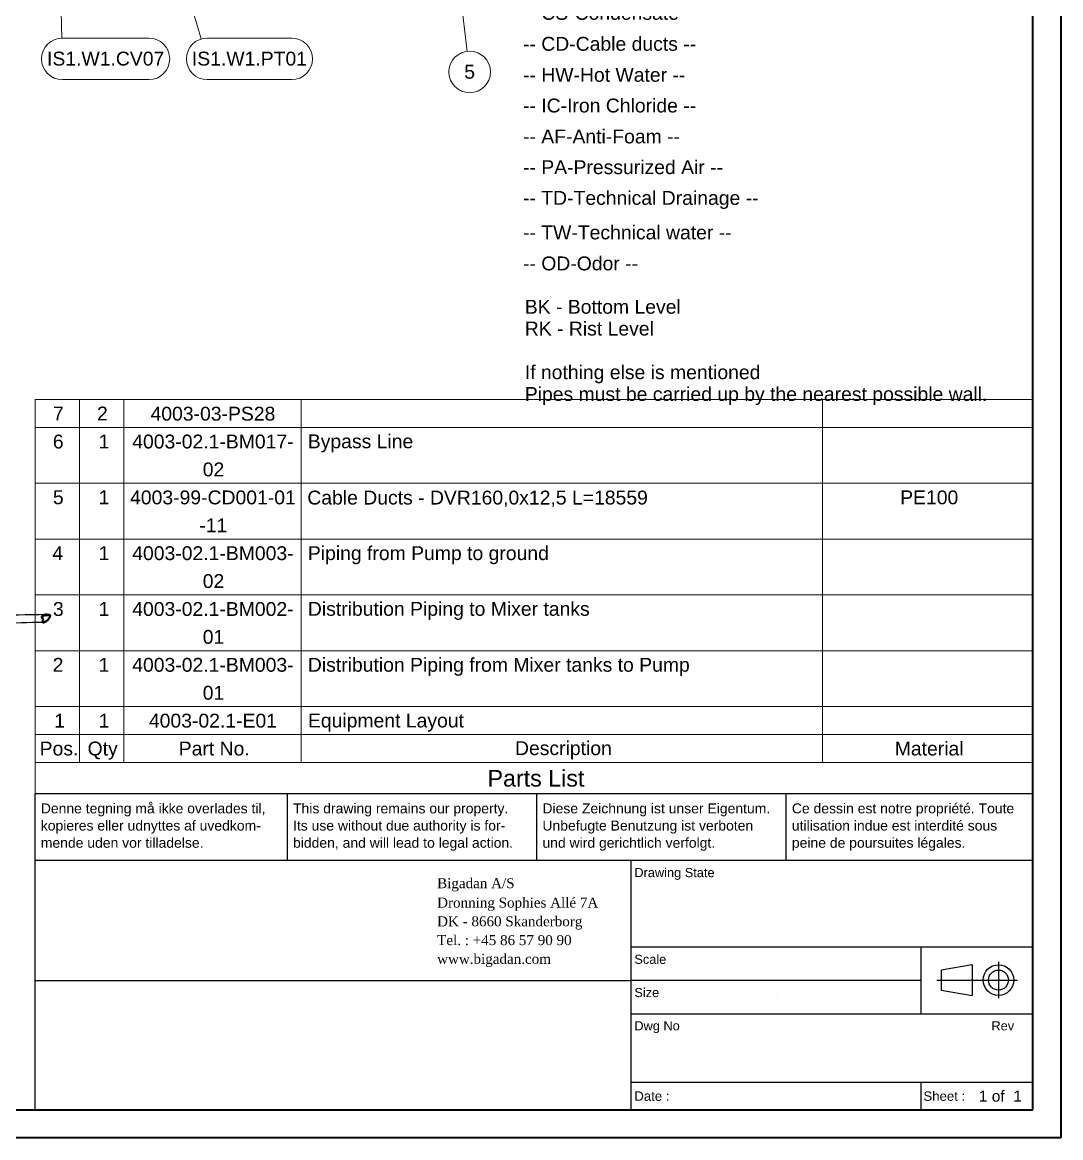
# Model space of a CAD drawing. Header units: millimetres. Extents: x 0 to 100323, y 0 to 59400.
# Drawn here: x 65366 to 84100, y 0 to 20120 of the extents above; entities that cross this region are included whole.
import ezdxf
from ezdxf.enums import TextEntityAlignment as Align

# ---------------------------------------------------------------- set-up
doc = ezdxf.new("R2018")
doc.units = ezdxf.units.MM
doc.header["$LTSCALE"] = 100
doc.layers.get('0').update_dxf_attribs({"lineweight": 18})
for name, color, linetype, lineweight in [('Border', 7, 'Continuous', 35), ('Break Line', 7, 'Continuous', 35), ('Invisible', 7, 'Continuous', 18), ('Symbol', 7, 'Continuous', 18), ('Title', 7, 'Continuous', 25), ('Visible', 7, 'Continuous', 25)]:
    doc.layers.add(name, color=color, linetype=linetype, lineweight=lineweight)
for name, color, linetype, lineweight, true_color in [('P_BioGas (BG)', 94, 'Continuous', 18, 0x008100), ('P_Biomass (BM)', 150, 'Continuous', 18, 0x007fff), ('P_Cable Ducts (CD)', 30, 'Continuous', 18, 0xff7f00), ('P_Condensate (CS)', 40, 'Continuous', 18, 0xffbf00), ('P_Hot Water (HW)', 1, 'Continuous', 18, 0xff0000), ('P_Iron Chloride (IC)', 7, 'Continuous', 18, 0x7d7d7d), ('P_Odur Air (OA)', 2, 'Continuous', 18, 0xffff00), ('P_Pressurized Air (PA)', 3, 'Continuous', 18, 0x00ff00), ('P_Technical Drain (TD)', 7, 'Continuous', 18, 0x64648c), ('P_Technical Water (TW)', 140, 'Continuous', 18, 0x00bfff)]:
    doc.layers.add(name, color=color, linetype=linetype, lineweight=lineweight, true_color=true_color)
doc.styles.add('Note Text', font='arial.ttf')
doc.styles.get("Standard").update_dxf_attribs({"font": 'arial.ttf'})
doc.styles.add('Text Style150', font='arial.ttf')
doc.styles.add('Text Style72', font='arial.ttf')
doc.styles.add('Text Style85', font='times.ttf')
doc.styles.add('Title', font='arial.ttf')
doc.styles.add('Title150', font='arial.ttf')
doc.styles.add('Title200', font='arial.ttf')

# ---------------------------------------------------------------- blocks, each defined once
blk = doc.blocks.new('Borders Bigadan Border')
at = {"layer": 'Border'}
for p, q in [((841, 594), (841, 0)), ((836, 5), (836, 589)), ((20, 5), (836, 5)), ((841, 0), (0, 0))]:
    blk.add_line(p, q, dxfattribs=at)
blk = doc.blocks.new('Title Blocks Title')
at = {"layer": 'Title'}
for p, q in [((205, 62), (25, 62)), ((25, 50), (25, 62)), ((70.5, 50), (70.5, 62)), ((115.5, 50), (115.5, 62)), ((160.5, 50), (160.5, 62)), ((205, 50), (25, 50)), ((25, 5), (25, 50)), ((132.5, 5), (132.5, 50)), ((205, 34.36), (132.5, 34.36)), ((184.74, 34.36), (184.74, 22.36)), ((25, 28.36), (132.5, 28.36)), ((184.74, 28.36), (132.5, 28.36)), ((132.5, 22.36), (205, 22.36)), ((132.5, 10), (205, 10)), ((184.74, 10), (184.74, 5))]:
    blk.add_line(p, q, dxfattribs=at)
at = {"layer": 'Title', "lineweight": 25}
for p, q in [((194.05, 31.19), (188.45, 30.23)), ((188.45, 30.23), (188.45, 26.63)), ((194.05, 31.19), (194.05, 25.67)), ((198.77, 31.7), (198.77, 25.16)), ((187.65, 28.43), (202.19, 28.43)), ((188.45, 26.63), (194.05, 25.67))]:
    blk.add_line(p, q, dxfattribs=at)
for radius in [2.76, 1.8]:
    blk.add_circle((198.77, 28.43), radius, dxfattribs=at)
at = {"layer": 'Title'}
for s, height, style, p in [('Denne tegning må ikke overlades til,', 1.8, 'Text Style72', (26, 58.5)), ('This drawing remains our property.', 1.8, 'Text Style72', (71.5, 58.5)), ('Diese Zeichnung ist unser Eigentum.', 1.8, 'Text Style72', (116.5, 58.5)), ('Ce dessin est notre propriété. Toute', 1.8, 'Text Style72', (161.5, 58.5)), ('kopieres eller udnyttes af uvedkom-', 1.8, 'Text Style72', (26, 55.4)), ('Its use without due authority is for-', 1.8, 'Text Style72', (71.5, 55.4)), ('Unbefugte Benutzung ist verboten', 1.8, 'Text Style72', (116.5, 55.4)), ('utilisation indue est interdité sous', 1.8, 'Text Style72', (161.5, 55.4)), ('mende uden vor tilladelse.', 1.8, 'Text Style72', (26, 52.3)), ('bidden, and will lead to legal action.', 1.8, 'Text Style72', (71.5, 52.3)), ('und wird gerichtlich verfolgt.', 1.8, 'Text Style72', (116.5, 52.3)), ('peine de poursuites légales.', 1.8, 'Text Style72', (161.5, 52.3)), ('Drawing State', 1.65, 'Title150', (133.08, 47)), ('Bigadan A/S', 1.8, 'Text Style85', (97.5, 45.01)), ('Dronning Sophies Allé 7A', 1.8, 'Text Style85', (97.5, 41.51)), ('DK - 8660 Skanderborg', 1.8, 'Text Style85', (97.5, 38.13)), ('Tel. : +45 86 57 90 90', 1.8, 'Text Style85', (97.5, 34.74)), ('www.bigadan.com', 1.8, 'Text Style85', (97.5, 31.36)), ('Scale', 1.65, 'Title150', (133.08, 31.36)), ('Size', 1.65, 'Title150', (133.08, 25.36)), ('Dwg No', 1.65, 'Title150', (133.08, 19.36)), ('Rev', 1.65, 'Title150', (197.5, 19.36))]:
    blk.add_text(s, height=height, dxfattribs=dict(at, style=style)).set_placement(p)
at = {"layer": 'Title', "style": 'Text Style150'}
for s, p in [('Date :', (133.08, 7.5)), ('Sheet :', (185.24, 7.5))]:
    blk.add_text(s, height=1.7, dxfattribs=at).set_placement(p, align=Align.MIDDLE_LEFT)
at = {"layer": 'Title', "style": 'Title200'}
blk.add_text('1 of  1', height=2, dxfattribs=at).set_placement((203, 7.5), align=Align.MIDDLE_RIGHT)
at = {"layer": 'Title', "color": 1, "true_color": 0xff0000, "insert": (169, 47.68), "char_height": 2.5, "width": 40, "attachment_point": 5, "style": 'Note Text'}
blk.add_mtext('\\fArial|b0|i0; ', dxfattribs=at)
at = {"layer": 'Title', "color": 1, "lineweight": 5, "true_color": 0xff0000, "flags": 253}
blk.add_attdef('STATUS', text='', height=6.2, dxfattribs=at).set_placement((169, 40.36), align=Align.MIDDLE_CENTER)
at = {"layer": 'Title', "lineweight": 30, "flags": 104}
for tag, height, p in [('Initial_View_Scale', 2.39, (158.62, 31.36)), ('Sheet_Size', 2.4, (158.62, 25.36)), ('REVISION_NUMBER', 3.5, (200, 15)), ('CREATION_DATE', 2, (157.5, 7.5))]:
    blk.add_attdef(tag, text='', height=height, dxfattribs=at).set_placement(p, align=Align.MIDDLE_CENTER)
for tag, p in [('PROJECT', (27.5, 24.3)), ('TITLE', (27.5, 17.3)), ('DESCRIPTION', (27.5, 10.3))]:
    blk.add_attdef(tag, text='', height=2.8, dxfattribs=at).set_placement(p, align=Align.TOP_LEFT)
blk.add_attdef('PART_NUMBER', text='', height=3.5, dxfattribs=at).set_placement((135.5, 15), align=Align.MIDDLE_LEFT)
blk = doc.blocks.new('Parts List')
at = {"layer": 'Symbol'}
for p, q in [((836, 133.14), (656, 133.14)), ((656, 133.14), (656, 72.72)), ((664, 133.14), (664, 72.72)), ((672, 133.14), (672, 72.72)), ((704, 133.14), (704, 72.72)), ((798, 133.14), (798, 72.72)), ((836, 133.14), (836, 72.72)), ((836, 128.11), (656, 128.11)), ((836, 118.04), (656, 118.04)), ((836, 107.97), (656, 107.97)), ((836, 97.9), (656, 97.9)), ((836, 87.82), (656, 87.82)), ((836, 77.75), (656, 77.75)), ((836, 72.72), (656, 72.72)), ((656, 67.68), (656, 72.72)), ((664, 67.68), (664, 72.72)), ((672, 67.68), (672, 72.72)), ((704, 67.68), (704, 72.72)), ((798, 67.68), (798, 72.72)), ((836, 67.68), (836, 72.72)), ((656, 62), (656, 67.68)), ((836, 67.68), (656, 67.68)), ((836, 62), (836, 67.68)), ((836, 62), (656, 62))]:
    blk.add_line(p, q, dxfattribs=at)
at = {"layer": 'Symbol', "color": 7, "attachment_point": 7}
for s, insert, char_height, style in [('7', (659.2, 129.39), 2.5, 'Note Text'), ('2', (667.14, 129.37), 2.5, 'Note Text'), ('4003-03-PS28', (676.79, 129.31), 2.5, 'Note Text'), ('6', (659.17, 124.29), 2.5, 'Note Text'), ('1', (667.43, 124.34), 2.5, 'Note Text'), ('4003-02.1-BM017-', (673.49, 124.29), 2.5, 'Note Text'), ('Bypass Line', (705.17, 123.61), 2.5, 'Note Text'), ('02', (686.21, 119.26), 2.5, 'Note Text'), ('5', (659.18, 114.24), 2.5, 'Note Text'), ('1', (667.43, 114.27), 2.5, 'Note Text'), ('4003-99-CD001-01', (673.1, 114.21), 2.5, 'Note Text'), ('Cable Ducts - DVR160,0x12,5 L=18559', (705.08, 113.75), 2.5, 'Note Text'), ('PE100', (812.04, 114.22), 2.5, 'Note Text'), ('-11', (685.59, 109.21), 2.5, 'Note Text'), ('4', (659.08, 104.2), 2.5, 'Note Text'), ('1', (667.43, 104.19), 2.5, 'Note Text'), ('4003-02.1-BM003-', (673.49, 104.15), 2.5, 'Note Text'), ('Piping from Pump to ground', (705.18, 103.44), 2.5, 'Note Text'), ('02', (686.21, 99.12), 2.5, 'Note Text'), ('3', (659.18, 94.08), 2.5, 'Note Text'), ('1', (667.43, 94.12), 2.5, 'Note Text'), ('4003-02.1-BM002-', (673.49, 94.08), 2.5, 'Note Text'), ('Distribution Piping to Mixer tanks', (705.18, 93.39), 2.5, 'Note Text'), ('01', (686.21, 89.05), 2.5, 'Note Text'), ('2', (659.14, 84.05), 2.5, 'Note Text'), ('1', (667.43, 84.05), 2.5, 'Note Text'), ('4003-02.1-BM003-', (673.49, 84.01), 2.5, 'Note Text'), ('Distribution Piping from Mixer tanks to Pump', (705.18, 83.3), 2.5, 'Note Text'), ('01', (686.21, 78.97), 2.5, 'Note Text'), ('1', (659.43, 73.98), 2.5, 'Note Text'), ('1', (667.43, 73.98), 2.5, 'Note Text'), ('4003-02.1-E01', (676.5, 73.94), 2.5, 'Note Text'), ('Equipment Layout', (705.19, 73.25), 2.5, 'Note Text'), ('Pos.', (656.79, 68.91), 2.5, 'Note Text'), ('Qty', (665.44, 68.19), 2.5, 'Note Text'), ('Part No.', (681.88, 68.91), 2.5, 'Note Text'), ('Description', (742.55, 68.26), 2.5, 'Note Text'), ('Material', (811.06, 68.91), 2.5, 'Note Text'), ('Parts List', (737.6, 63.29), 3, 'Title')]:
    blk.add_mtext(s, dxfattribs=dict(at, insert=insert, char_height=char_height, style=style))
blk = doc.blocks.new('Balloon6')
at = {"layer": 'Symbol'}
for p, q in [((729.97, 228.82), (729.77, 226.27)), ((730.27, 226.33), (729.97, 228.82)), ((730.77, 226.39), (729.97, 228.82)), ((729.77, 226.27), (730.77, 226.39)), ((730.27, 226.33), (733.92, 195.95))]:
    blk.add_line(p, q, dxfattribs=at)
at = {"layer": 'Symbol', "flags": 128}
blk.add_lwpolyline([(730.77, 226.39), (729.97, 228.82), (729.77, 226.27), (730.77, 226.39)], dxfattribs=at)
at = {"layer": 'Symbol'}
blk.add_circle((734.37, 192.24), 3.75, dxfattribs=at)
blk.add_solid([(730.77, 226.39), (729.97, 228.82), (729.77, 226.27), (730.77, 226.39)], dxfattribs=at)
at = {"layer": 'Symbol', "insert": (734.37, 192.26), "char_height": 2.5, "attachment_point": 5, "style": 'Note Text'}
blk.add_mtext('5', dxfattribs=at)
blk = doc.blocks.new('PipeLineColorCode')
at = {"layer": 'Invisible', "insert": (-41.89, 7.79), "char_height": 2.5, "attachment_point": 1, "style": 'Note Text'}
blk.add_mtext('\\fArial|b0|i0;-- AF-Anti-Foam --', dxfattribs=at)
at = {"layer": 'P_BioGas (BG)', "insert": (-41.89, 36.36), "char_height": 2.5, "attachment_point": 1, "style": 'Note Text'}
blk.add_mtext('\\fArial|b0|i0;-- BG-Biogas --', dxfattribs=at)
at = {"layer": 'P_Biomass (BM)', "insert": (-41.89, 41.9), "char_height": 2.5, "attachment_point": 1, "style": 'Note Text'}
blk.add_mtext('\\fArial|b0|i0;-- BM-Biomass --', dxfattribs=at)
at = {"layer": 'P_Cable Ducts (CD)', "insert": (-41.89, 24.5), "char_height": 2.5, "attachment_point": 1, "style": 'Note Text'}
blk.add_mtext('\\fArial|b0|i0;-- CD-Cable ducts --', dxfattribs=at)
at = {"layer": 'P_Condensate (CS)', "insert": (-41.89, 30.09), "char_height": 2.5, "attachment_point": 1, "style": 'Note Text'}
blk.add_mtext('\\fArial|b0|i0;-- CS-Condensate --', dxfattribs=at)
at = {"layer": 'P_Hot Water (HW)', "insert": (-41.89, 18.91), "char_height": 2.5, "attachment_point": 1, "style": 'Note Text'}
blk.add_mtext('\\fArial|b0|i0;-- HW-Hot Water --', dxfattribs=at)
at = {"layer": 'P_Iron Chloride (IC)', "insert": (-41.89, 13.37), "char_height": 2.5, "attachment_point": 1, "style": 'Note Text'}
blk.add_mtext('\\fArial|b0|i0;-- IC-Iron Chloride --', dxfattribs=at)
at = {"layer": 'P_Odur Air (OA)', "insert": (-41.89, -15.11), "char_height": 2.5, "attachment_point": 1, "style": 'Note Text'}
blk.add_mtext('\\fArial|b0|i0;-- OD-Odor --', dxfattribs=at)
at = {"layer": 'P_Pressurized Air (PA)', "insert": (-41.89, 2.25), "char_height": 2.5, "attachment_point": 1, "style": 'Note Text'}
blk.add_mtext('\\fArial|b0|i0;-- PA-Pressurized Air --', dxfattribs=at)
at = {"layer": 'P_Technical Drain (TD)', "insert": (-41.89, -3.29), "char_height": 2.5, "attachment_point": 1, "style": 'Note Text'}
blk.add_mtext('\\fArial|b0|i0;-- TD-Technical Drainage --', dxfattribs=at)
at = {"layer": 'P_Technical Water (TW)', "insert": (-41.89, -9.52), "char_height": 2.5, "attachment_point": 1, "style": 'Note Text'}
blk.add_mtext('\\fArial|b0|i0;-- TW-Technical water --', dxfattribs=at)
at = {"layer": 'Symbol', "insert": (-41.57, -22.93), "char_height": 2.5, "attachment_point": 1, "line_spacing_factor": 0.944221, "style": 'Note Text'}
blk.add_mtext('\\fArial|b0|i0;BK - Bottom Level\\P\\fArial|b0|i0;RK - Rist Level\\P\\fArial|b0|i0;\\P\\fArial|b0|i0;If nothing else is mentioned\\P\\fArial|b0|i0;Pipes must be carried up by the nearest possible wall.', dxfattribs=at)
blk = doc.blocks.new('Balloon36')
at = {"layer": 'Symbol'}
for p, q in [((659, 270.23), (658.56, 267.72)), ((659.06, 267.73), (659, 270.23)), ((659.56, 267.74), (659, 270.23)), ((658.56, 267.72), (659.56, 267.74)), ((659.06, 267.73), (660.79, 198.35)), ((660.88, 198.35), (676.51, 198.35)), ((660.88, 190.85), (676.51, 190.85))]:
    blk.add_line(p, q, dxfattribs=at)
at = {"layer": 'Symbol', "flags": 128}
blk.add_lwpolyline([(659.56, 267.74), (659, 270.23), (658.56, 267.72), (659.56, 267.74)], dxfattribs=at)
at = {"layer": 'Symbol'}
for centre, start, end in [((660.88, 194.6), 90, 270), ((676.51, 194.6), 270, 90)]:
    blk.add_arc(centre, 3.75, start, end, dxfattribs=at)
blk.add_solid([(659.56, 267.74), (659, 270.23), (658.56, 267.72), (659.56, 267.74)], dxfattribs=at)
at = {"layer": 'Symbol', "insert": (668.7, 194.63), "char_height": 2.5, "attachment_point": 5, "style": 'Note Text'}
blk.add_mtext('IS1.W1.CV07', dxfattribs=at)
blk = doc.blocks.new('Balloon38')
at = {"layer": 'Symbol'}
for p, q in [((659.3, 287.58), (658.59, 289.97)), ((659.78, 287.72), (658.59, 289.97)), ((658.59, 289.97), (658.83, 287.43)), ((658.83, 287.43), (659.78, 287.72)), ((659.3, 287.58), (685.95, 198.19)), ((687.02, 198.35), (702.26, 198.35)), ((687.02, 190.85), (702.26, 190.85))]:
    blk.add_line(p, q, dxfattribs=at)
at = {"layer": 'Symbol', "flags": 128}
blk.add_lwpolyline([(659.78, 287.72), (658.59, 289.97), (658.83, 287.43), (659.78, 287.72)], dxfattribs=at)
at = {"layer": 'Symbol'}
for centre, start, end in [((687.02, 194.6), 90, 270), ((702.26, 194.6), 270, 90)]:
    blk.add_arc(centre, 3.75, start, end, dxfattribs=at)
blk.add_solid([(659.78, 287.72), (658.59, 289.97), (658.83, 287.43), (659.78, 287.72)], dxfattribs=at)
at = {"layer": 'Symbol', "insert": (694.64, 194.63), "char_height": 2.5, "attachment_point": 5, "style": 'Note Text'}
blk.add_mtext('IS1.W1.PT01', dxfattribs=at)

msp = doc.modelspace()

# ---------------------------------------------------------------- linework, layer by layer
at = {"layer": 'Break Line'}
for p, q in [((65740.9, 9349.8), (65751.3, 9355.9)), ((65861.2, 9419.3), (65871.5, 9425.3))]:
    msp.add_line(p, q, dxfattribs=at)
for points, knots in [([(65871.5, 9425.3), (65870.8, 9425.4), (65870.1, 9425.6), (65859.3, 9428.2), (65849.2, 9430.2), (65829.4, 9433.2), (65819.7, 9434.1), (65797.3, 9435.2), (65783, 9434.9), (65762.6, 9432), (65755.9, 9430.6), (65743.3, 9426.9), (65737.4, 9424.5), (65730, 9420.2), (65727.8, 9418.7), (65723.6, 9415.4), (65721.6, 9413.5), (65718.9, 9410.3), (65717.7, 9408.7), (65715.7, 9405.3), (65714.9, 9403.5), (65713.8, 9400.2), (65713.4, 9398.5), (65713, 9394.9), (65712.9, 9393.1), (65713.2, 9389.6), (65713.5, 9387.7), (65714.4, 9383.8), (65715.1, 9381.9), (65716.6, 9378.3), (65717.6, 9376.2), (65719.9, 9372.3), (65721.1, 9370.3), (65724.1, 9366.3), (65726.1, 9363.9), (65730.4, 9359.2), (65732.7, 9357), (65736.7, 9353.3), (65738.8, 9351.5), (65740.9, 9349.8)], [3.9109895, 3.9109895, 3.9109895, 3.9109895, 4.0477784, 4.0477784, 6.0716676, 6.0716676, 8.0955568, 8.0955568, 11.0047217, 11.0047217, 12.4593042, 12.4593042, 13.9138867, 13.9138867, 14.5021223, 14.5021223, 15.0903579, 15.0903579, 15.5154437, 15.5154437, 15.9405295, 15.9405295, 16.3026853, 16.3026853, 16.664841, 16.664841, 17.0377498, 17.0377498, 17.4106586, 17.4106586, 17.8219939, 17.8219939, 18.2333292, 18.2333292, 18.7975419, 18.7975419, 19.3617546, 19.3617546, 19.8737814, 19.8737814, 19.8737814, 19.8737814]), ([(65740.9, 9349.8), (65739.7, 9348), (65738.6, 9346.1), (65735.8, 9340.9), (65733.9, 9337.1), (65730.7, 9329.7), (65729.5, 9326), (65728.2, 9321.1), (65727.8, 9319.2), (65727.3, 9315.7), (65727.2, 9314), (65727.1, 9311.1), (65727.2, 9309.5), (65727.6, 9306.7), (65727.9, 9305.3), (65728.7, 9302.9), (65729.3, 9301.7), (65730.7, 9299.4), (65731.6, 9298.4), (65734.4, 9295.8), (65736.8, 9294.7), (65741.7, 9293.2), (65744.7, 9292.9), (65751.3, 9293.2), (65754.7, 9293.7), (65762.1, 9295.5), (65766.7, 9297.1), (65776.2, 9301.2), (65781.1, 9303.7), (65790.5, 9309.1), (65795.9, 9312.6), (65806.8, 9320.5), (65812.2, 9324.8), (65821.5, 9333), (65826.4, 9337.5), (65835.7, 9347), (65840.3, 9352.1), (65847.5, 9360.9), (65851, 9365.4), (65855.8, 9372.3), (65857.3, 9374.7), (65860.2, 9379.3), (65861.5, 9381.6), (65864.6, 9387.2), (65866.5, 9391), (65869.6, 9398.4), (65870.8, 9402.1), (65871.7, 9405.3), (65872.5, 9408.5), (65873, 9411.8), (65873.2, 9416.3), (65873.2, 9417.7), (65872.9, 9420.4), (65872.7, 9421.6), (65872.1, 9423.6), (65871.8, 9424.4), (65871.5, 9425.3)], [-18.7628806, -18.7628806, -18.7628806, -18.7628806, -18.3510839, -18.3510839, -17.5636382, -17.5636382, -16.7761925, -16.7761925, -16.3611911, -16.3611911, -15.9461897, -15.9461897, -15.5329552, -15.5329552, -15.1197207, -15.1197207, -14.6444822, -14.6444822, -14.1692436, -14.1692436, -13.2187665, -13.2187665, -12.2218592, -12.2218592, -11.2249519, -11.2249519, -9.9879926, -9.9879926, -8.7510332, -8.7510332, -7.3959517, -7.3959517, -6.0408701, -6.0408701, -4.8133501, -4.8133501, -3.5858302, -3.5858302, -2.5810387, -2.5810387, -2.078643, -2.078643, -1.5762473, -1.5762473, -0.7881237, -0.7881237, 0, 0, 0, 0.7701274, 0.7701274, 1.1551911, 1.1551911, 1.5402548, 1.5402548, 1.8420713, 1.8420713, 1.8420713, 1.8420713]), ([(65751.3, 9355.9), (65751.1, 9356), (65751, 9356.1), (65749, 9358), (65747, 9359.9), (65743.2, 9364), (65741.5, 9366.1), (65738.9, 9369.6), (65737.8, 9371.3), (65735.8, 9374.7), (65734.9, 9376.5), (65733.6, 9379.7), (65733.1, 9381.3), (65732.3, 9384.7), (65732, 9386.4), (65731.8, 9389.4), (65731.8, 9391), (65732.2, 9394.1), (65732.6, 9395.6), (65733.5, 9398.4), (65734.2, 9400), (65735.9, 9403), (65737, 9404.4), (65739.3, 9407.2), (65741, 9408.8), (65744.7, 9411.7), (65746.6, 9413), (65753.1, 9416.7), (65758.2, 9418.7), (65769.1, 9422), (65774.9, 9423.2), (65792.6, 9425.8), (65805.1, 9426), (65824.5, 9425), (65832.9, 9424.2), (65848, 9422), (65854.6, 9420.8), (65861.2, 9419.3)], [23.2427442, 23.2427442, 23.2427442, 23.2427442, 23.2849089, 23.2849089, 23.7756294, 23.7756294, 24.2663498, 24.2663498, 24.6242967, 24.6242967, 24.9822437, 24.9822437, 25.3067254, 25.3067254, 25.6312071, 25.6312071, 25.9461582, 25.9461582, 26.2611092, 26.2611092, 26.6304713, 26.6304713, 26.9998333, 26.9998333, 27.5105073, 27.5105073, 28.0211812, 28.0211812, 29.2839498, 29.2839498, 30.5467184, 30.5467184, 33.0722555, 33.0722555, 34.833193, 34.833193, 36.1542102, 36.1542102, 36.1542102, 36.1542102]), ([(65861.2, 9419.3), (65861.4, 9418.9), (65861.6, 9418.5), (65862.3, 9417.2), (65862.7, 9416.2), (65863.5, 9413.2), (65863.8, 9410.8), (65863.5, 9405.6), (65863.1, 9402.7), (65862.4, 9400), (65861.7, 9397.1), (65860.6, 9394), (65857.9, 9387.5), (65856.2, 9384.2), (65852.5, 9377.4), (65849.9, 9373.3), (65844.4, 9365.3), (65841.4, 9361.3), (65835.1, 9353.7), (65831.1, 9349.3), (65823, 9340.9), (65818.8, 9337), (65810.7, 9330), (65805.9, 9326.2), (65796.5, 9319.3), (65791.8, 9316.3), (65783.3, 9311.4), (65778.7, 9309), (65769.7, 9305.3), (65765.4, 9304), (65758.7, 9302.6), (65755.5, 9302.2), (65749.8, 9302.4), (65747.1, 9303), (65743.3, 9304.7), (65741.6, 9305.8), (65739.6, 9308.2), (65739, 9309.1), (65738.1, 9311), (65737.7, 9312), (65736.9, 9315), (65736.6, 9317.3), (65736.8, 9322.6), (65737.3, 9325.4), (65738.8, 9331), (65739.8, 9334.2), (65742.6, 9340.6), (65744.2, 9343.9), (65747.4, 9349.8), (65749.3, 9352.8), (65751.3, 9355.9)], [-1.8642038, -1.8642038, -1.8642038, -1.8642038, -1.7086042, -1.7086042, -1.339118, -1.339118, -0.669559, -0.669559, 0, 0, 0, 0.6852868, 0.6852868, 1.3705736, 1.3705736, 2.2445969, 2.2445969, 3.1186201, 3.1186201, 4.1864339, 4.1864339, 5.2542476, 5.2542476, 6.4325214, 6.4325214, 7.6107952, 7.6107952, 8.7788881, 8.7788881, 9.9469809, 9.9469809, 10.8642638, 10.8642638, 11.7815467, 11.7815467, 12.5216442, 12.5216442, 12.8916929, 12.8916929, 13.2617416, 13.2617416, 13.9297089, 13.9297089, 14.5976762, 14.5976762, 15.2824503, 15.2824503, 15.9672245, 15.9672245, 16.624278, 16.624278, 16.624278, 16.624278])]:
    msp.add_open_spline(points, degree=3, knots=knots, dxfattribs=at)
at = {"layer": 'Visible'}
for points in [[(65796.5, 9434.9), (65127.2, 9430.9), (64458.5, 9398.7), (63797.3, 9338.5)], [(65746.9, 9293), (65216.3, 9288.7), (64686.1, 9266.6), (64160, 9226.7)]]:
    msp.add_open_spline(points, degree=3, dxfattribs=at)

# ---------------------------------------------------------------- block references
at = {"xscale": 100, "yscale": 100, "zscale": 100}
for name, p in [('Borders Bigadan Border', (0, 0)), ('PipeLineColorCode', (78588.3, 17406.4))]:
    msp.add_blockref(name, p, dxfattribs=at)
ref = msp.add_blockref('Title Blocks Title', (63100, 0), dxfattribs=dict(xscale=100, yscale=100, zscale=100))
lines = msp.add_mtext('4003-02.1-A01', dxfattribs={"layer": 'Title', "insert": (76650, 1500), "char_height": 2.5, "attachment_point": 1})
ref.add_attrib('PART_NUMBER', '', (76650, 1500), dxfattribs={"flags": 104}).embed_mtext(lines)
lines = msp.add_mtext('29-10-2024', dxfattribs={"layer": 'Title', "insert": (78850, 750), "char_height": 2.5, "attachment_point": 1})
ref.add_attrib('CREATION_DATE', '', (78850, 750), dxfattribs={"flags": 104}).embed_mtext(lines)
lines = msp.add_mtext('Area 02', dxfattribs={"layer": 'Title', "insert": (65850, 1730), "char_height": 2.5, "attachment_point": 1})
ref.add_attrib('TITLE', '', (65850, 1730), dxfattribs={"flags": 104}).embed_mtext(lines)
lines = msp.add_mtext('Mixing Tanks 1 & 3', dxfattribs={"layer": 'Title', "insert": (65850, 1030), "char_height": 2.5, "attachment_point": 1})
ref.add_attrib('DESCRIPTION', '', (65850, 1030), dxfattribs={"flags": 104}).embed_mtext(lines)
lines = msp.add_mtext('4003 - Nurmo Bioenergia', dxfattribs={"layer": 'Title', "insert": (65850, 2430), "char_height": 2.5, "attachment_point": 1})
ref.add_attrib('PROJECT', '', (65850, 2430), dxfattribs={"flags": 104}).embed_mtext(lines)
lines = msp.add_mtext('A1 (594x841 mm)', dxfattribs={"layer": 'Title', "insert": (78962, 2536), "char_height": 2.5, "attachment_point": 1})
ref.add_attrib('Sheet_Size', '', (78962, 2536), dxfattribs={"flags": 104}).embed_mtext(lines)
lines = msp.add_mtext('1 : 100', dxfattribs={"layer": 'Title', "insert": (78962, 3136), "char_height": 2.5, "attachment_point": 1})
ref.add_attrib('Initial_View_Scale', '', (78962, 3136), dxfattribs={"flags": 104}).embed_mtext(lines)
lines = msp.add_mtext('-', dxfattribs={"layer": 'Title', "insert": (83100, 1500), "char_height": 2.5, "attachment_point": 1})
ref.add_attrib('REVISION_NUMBER', '', (83100, 1500), dxfattribs={"flags": 104}).embed_mtext(lines)
at = {"layer": 'Symbol', "xscale": 100, "yscale": 100, "zscale": 100}
for name in ['Balloon38', 'Balloon36', 'Balloon6', 'Parts List']:
    msp.add_blockref(name, (0, 0), dxfattribs=at)

doc.saveas('drawing.dxf')
